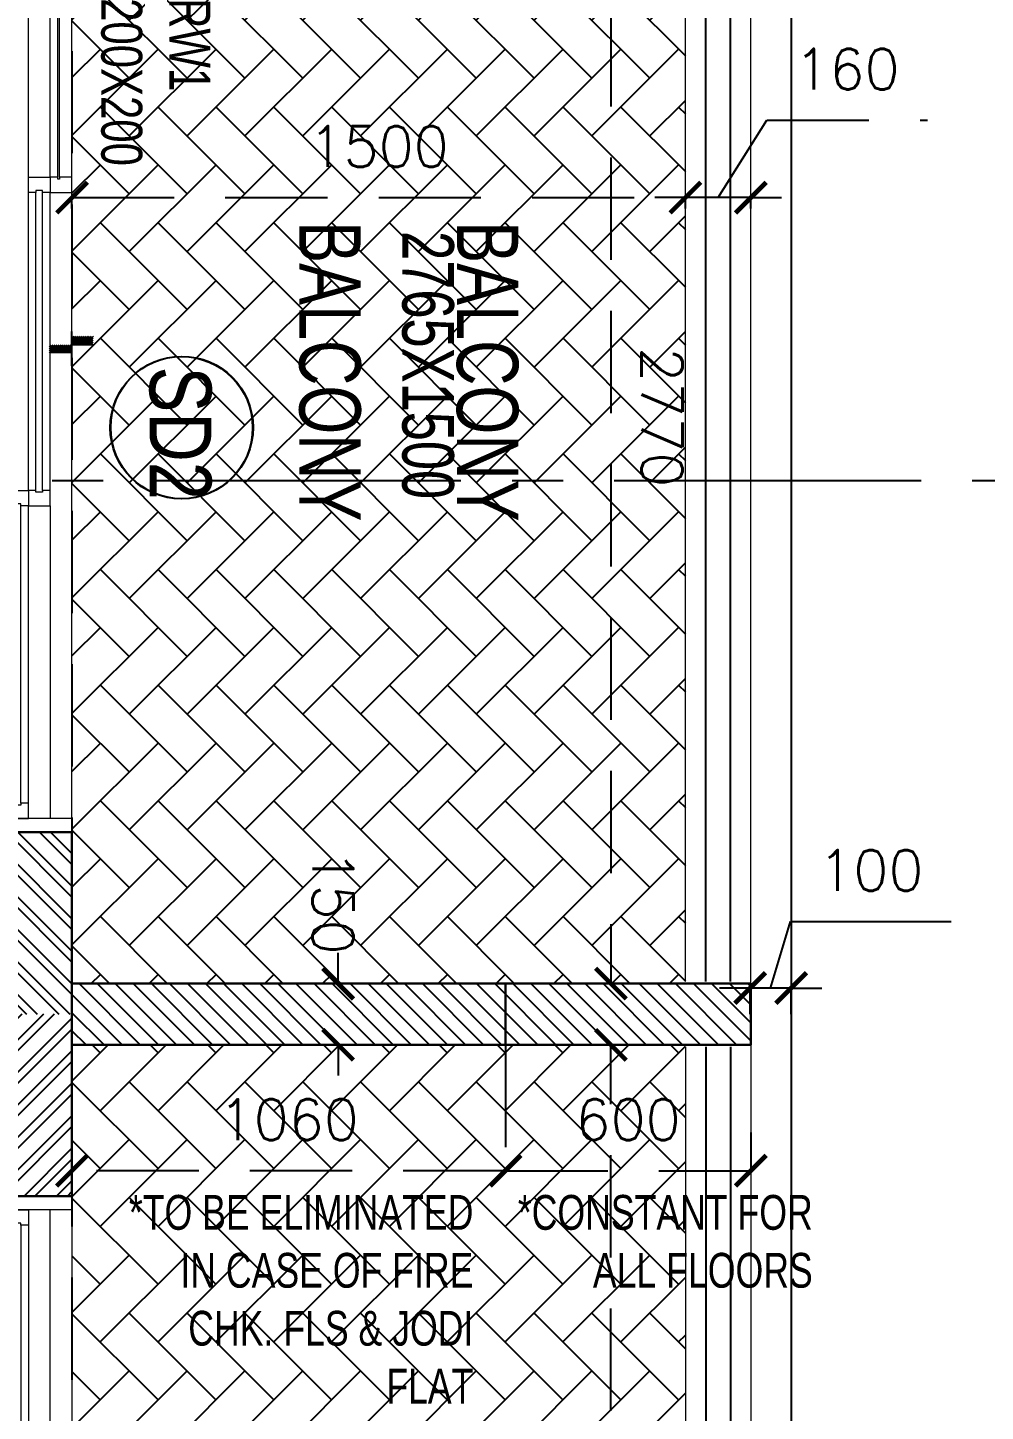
# Model space of a CAD drawing. Header units: millimetres. Extents: x -414464 to 1686, y -90036 to 108605.
# Drawn here: x -95464 to -93122, y -67016 to -63632 of the extents above; entities that cross this region are included whole.
import ezdxf
from ezdxf.enums import TextEntityAlignment as Align

# ---------------------------------------------------------------- set-up
doc = ezdxf.new("R2010")
doc.units = ezdxf.units.MM
doc.header["$LTSCALE"] = 1000
doc.header["$MEASUREMENT"] = 0
for name, pattern in [('$1$AUDIT_D_120904163729-0', [0]), ('$36$HIDDEN', [0.375, 0.25, -0.125]), ('2BHK-A - BACK$1$AUDIT_D_120904163729-0', [0]), ('AUDIT_D_120904163729-0', [0]), ('T8(T9 IS SIMILAR) - DIMENSION & TEXTING$1$AUDIT_D_120904163729-0', [0]), ('T8(T9 IS SIMILAR) - DIMENSION & TEXTING$1$HIDDEN', [0.375, 0.25, -0.125]), ('T8(T9 IS SIMILAR) - TYPICAL FLOOR ELEVATION$1$AUDIT_D_120904163729-0', [0]), ('T8(T9 IS SIMILAR) - TYPICAL FLOOR ELEVATION$1$HIDDEN', [0.375, 0.25, -0.125]), ('T8(T9 IS SIMILAR)$1$$0$HIDDEN', [0.375, 0.25, -0.125]), ('T8_REFUGE COLUMNS$1$CENTER2', [1.125, 0.75, -0.125, 0.125, -0.125])]:
    doc.linetypes.add(name, pattern=pattern)
doc.layers.get('0').update_dxf_attribs({"linetype": 'AUDIT_D_120904163729-0'})
for name, color, linetype in [('$0$A-HATCH -160', 251, '$1$AUDIT_D_120904163729-0'), ('$21$A-DIMENSIONS', 2, '$36$HIDDEN'), ('2BHK-A - BACK$1$A-DECK SUNK 125', 8, 'Continuous'), ('2BHK-A - BACK$1$A-HATCH -160', 251, '2BHK-A - BACK$1$AUDIT_D_120904163729-0'), ('2BHK-A - BACK$1$a-tile drop', 3, 'Continuous'), ('2BHK-A - BACK$1$a-window-no', 125, 'Continuous'), ('2BHK-A - BACK$1$APT PLANS-typ$0$TILEDROP', 3, 'Continuous'), ('2BHK-A - BACK$1$ELE 1', 1, 'Continuous'), ('a-rcc', 3, 'Continuous'), ('T8(T9 IS SIMILAR) - DIMENSION & TEXTING$1$A-DIMENSIONS', 2, 'T8(T9 IS SIMILAR) - DIMENSION & TEXTING$1$HIDDEN'), ('T8(T9 IS SIMILAR) - DIMENSION & TEXTING$1$A-RWS NOS.', 1, 'T8(T9 IS SIMILAR) - DIMENSION & TEXTING$1$AUDIT_D_120904163729-0'), ('T8(T9 IS SIMILAR) - DIMENSION & TEXTING$1$a-window-no', 125, 'Continuous'), ('T8(T9 IS SIMILAR) - TYPICAL FLOOR ELEVATION$1$A-DIM', 1, 'T8(T9 IS SIMILAR) - TYPICAL FLOOR ELEVATION$1$AUDIT_D_120904163729-0'), ('T8(T9 IS SIMILAR) - TYPICAL FLOOR ELEVATION$1$A-WALL-FEATURES', 6, 'T8(T9 IS SIMILAR) - TYPICAL FLOOR ELEVATION$1$AUDIT_D_120904163729-0'), ('T8(T9 IS SIMILAR)$1$$6$a-beam 2', 50, 'Continuous'), ('T8(T9 IS SIMILAR)$1$S-BEAM', 20, 'T8(T9 IS SIMILAR)$1$$0$HIDDEN'), ('T8_REFUGE COLUMNS$1$A-CENTERLINE', 193, 'T8_REFUGE COLUMNS$1$CENTER2'), ('T8_TYPICAL COLUMNS$1$A-RCC COLS', 3, 'Continuous')]:
    doc.layers.add(name, color=color, linetype=linetype)
for name, color, linetype, lineweight in [('2BHK-A - BACK$1$a-Text', 4, 'Continuous', 0), ('2BHK-A - BACK$1$a-TEXT -R SIZE', 4, 'Continuous', 0), ('2BHK-A - BACK$1$A-WALL- 160', 6, 'Continuous', 30), ('2BHK-A - BACK$1$Ele', 8, 'Continuous', 15), ('2BHK-A - BACK$1$Window', 4, 'Continuous', 20), ('T8(T9 IS SIMILAR) - DIMENSION & TEXTING$1$a-Text', 4, 'Continuous', 0), ('T8(T9 IS SIMILAR) - DIMENSION & TEXTING$1$a-TEXT -R SIZE', 4, 'Continuous', 0), ('T8(T9 IS SIMILAR) - DIMENSION & TEXTING$1$R0-18-10-2014-T1-1st Podium Floor Plan$0$Text', 2, 'Continuous', 0), ('T8(T9 IS SIMILAR)$1$D&W', 8, 'Continuous', 25)]:
    doc.layers.add(name, color=color, linetype=linetype, lineweight=lineweight)
doc.styles.add('2BHK-A - BACK$1$ARIAL ARROW', font='swisscl.ttf')
doc.styles.add('2BHK-A - BACK$1$LODHA STANDERD', font='sanss___.ttf')
doc.styles.add('T8(T9 IS SIMILAR) - DIMENSION & TEXTING$1$ARIAL ARROW', font='swisscl.ttf')
doc.styles.add('T8(T9 IS SIMILAR) - DIMENSION & TEXTING$1$LODHA STANDERD', font='sanss___.ttf')
doc.styles.add('T8(T9 IS SIMILAR) - DIMENSION & TEXTING$1$Romans 1', font='romans.shx', dxfattribs={"height": 100})
doc.styles.add('T8(T9 IS SIMILAR) - TYPICAL FLOOR ELEVATION$1$Romans 1', font='romans.shx', dxfattribs={"height": 100})
doc.dimstyles.new('T8(T9 IS SIMILAR) - DIMENSION & TEXTING$1$ALPINE S', dxfattribs={"dimscale": 0, "dimtxt": 100, "dimasz": 75, "dimexe": 0, "dimexo": 0, "dimgap": 75, "dimtad": 1, "dimdec": 0, "dimzin": 0, "dimdsep": 46, "dimtxsty": 'T8(T9 IS SIMILAR) - DIMENSION & TEXTING$1$Romans 1', "dimblk": 'T8(T9 IS SIMILAR) - DIMENSION & TEXTING$1$_ArchTick', "dimcen": 0.09, "dimclrd": 256, "dimclre": 256, "dimclrt": 7, "dimadec": 0, "dimazin": 0, "dimtfac": 1, "dimtdec": 0, "dimtofl": 0, "dimtmove": 1, "dimatfit": 0, "dimldrblk": 'T8(T9 IS SIMILAR) - DIMENSION & TEXTING$1$_Open90', "dimfxl": 1, "dimtolj": 1, "dimtzin": 0, "dimarcsym": 0})
doc.dimstyles.new('T8(T9 IS SIMILAR) - TYPICAL FLOOR ELEVATION$1$ALPINE S', dxfattribs={"dimscale": 0, "dimtxt": 100, "dimasz": 75, "dimexe": 0, "dimexo": 0, "dimgap": 75, "dimtad": 1, "dimdec": 0, "dimzin": 0, "dimdsep": 46, "dimtxsty": 'T8(T9 IS SIMILAR) - TYPICAL FLOOR ELEVATION$1$Romans 1', "dimblk": 'T8(T9 IS SIMILAR) - TYPICAL FLOOR ELEVATION$1$_ArchTick', "dimcen": 0.09, "dimclrd": 256, "dimclre": 256, "dimclrt": 7, "dimadec": 0, "dimazin": 0, "dimtfac": 1, "dimtdec": 0, "dimtofl": 0, "dimtmove": 1, "dimatfit": 0, "dimldrblk": 'T8(T9 IS SIMILAR) - TYPICAL FLOOR ELEVATION$1$_Open90', "dimfxl": 1, "dimtolj": 1, "dimtzin": 0, "dimarcsym": 0})

# ---------------------------------------------------------------- blocks, each defined once
blk = doc.blocks.new('T8_REFUGE COLUMNS')
at = {"layer": 'T8_REFUGE COLUMNS$1$A-CENTERLINE'}
blk.add_line((1204967.1, -5719963), (1204967.1, -5698299.6), dxfattribs=at)
blk = doc.blocks.new('T8_TYPICAL COLUMNS')
at = {"layer": 'T8_TYPICAL COLUMNS$1$A-RCC COLS', "linetype": 'ByBlock'}
blk.add_blockref('T8_REFUGE COLUMNS', (0, 0), dxfattribs=at)
blk = doc.blocks.new('2BHK-A - BACK$1$2400')
at = {"layer": '2BHK-A - BACK$1$Window', "color": 1, "lineweight": 13}
for p, q in [((1151176.5, -5692111.9), (1148842.5, -5692111.9)), ((1149607.5, -5692111.9), (1148880, -5692111.9)), ((1149607.5, -5692165.3), (1148880, -5692165.3)), ((1150373.7, -5692165.3), (1149645, -5692165.3)), ((1150411.2, -5692165.3), (1151176.5, -5692165.3)), ((1149607.5, -5692218.6), (1148842.5, -5692218.6)), ((1150373.7, -5692218.6), (1149645, -5692218.6)), ((1151139, -5692218.6), (1150411.2, -5692218.6)), ((1150373.7, -5692271.9), (1148842.5, -5692271.9)), ((1151139, -5692271.9), (1150411.2, -5692271.9))]:
    blk.add_line(p, q, dxfattribs=at)
at = {"layer": '2BHK-A - BACK$1$Window', "color": 5, "lineweight": 13}
for p, q in [((1149607.5, -5692142.2), (1148880, -5692142.2)), ((1149607.5, -5692146.7), (1148880, -5692146.7)), ((1150373.7, -5692183.8), (1149645, -5692183.8)), ((1150373.7, -5692200), (1149645, -5692200)), ((1151139, -5692237.2), (1150411.2, -5692237.2)), ((1151139, -5692253.3), (1150411.2, -5692253.3))]:
    blk.add_line(p, q, dxfattribs=at)
at = {"layer": '2BHK-A - BACK$1$Window', "color": 4, "lineweight": 13}
for points in [[(1148842.5, -5692111.9), (1148809.5, -5692111.9), (1148809.5, -5692271.9), (1148842.5, -5692271.9)], [(1148880, -5692146.7), (1148880, -5692165.3), (1148842.5, -5692165.3), (1148842.5, -5692111.9), (1148880, -5692111.9), (1148880, -5692142.2), (1148875.5, -5692142.2), (1148875.5, -5692146.7)], [(1149607.5, -5692146.7), (1149607.5, -5692165.3), (1149645, -5692165.3), (1149645, -5692111.9), (1149607.5, -5692111.9), (1149607.5, -5692142.2), (1149612, -5692142.2), (1149612, -5692146.7)], [(1151209.5, -5692111.9), (1151176.5, -5692111.9), (1151176.5, -5692271.9), (1151209.5, -5692271.9)], [(1149645, -5692200), (1149645, -5692218.6), (1149607.5, -5692218.6), (1149607.5, -5692165.3), (1149645, -5692165.3), (1149645, -5692183.8), (1149640.5, -5692183.8), (1149640.5, -5692200)], [(1150373.7, -5692200), (1150373.7, -5692218.6), (1150411.2, -5692218.6), (1150411.2, -5692165.3), (1150373.7, -5692165.3), (1150373.7, -5692183.8), (1150378.2, -5692183.8), (1150378.2, -5692200)], [(1150411.2, -5692253.3), (1150411.2, -5692271.9), (1150373.7, -5692271.9), (1150373.7, -5692218.6), (1150411.2, -5692218.6), (1150411.2, -5692237.2), (1150406.7, -5692237.2), (1150406.7, -5692253.3)], [(1151139, -5692253.3), (1151139, -5692271.9), (1151176.5, -5692271.9), (1151176.5, -5692218.6), (1151139, -5692218.6), (1151139, -5692237.2), (1151143.5, -5692237.2), (1151143.5, -5692253.3)]]:
    blk.add_lwpolyline(points, close=True, dxfattribs=at)
blk = doc.blocks.new('2BHK-A - BACK$1$WINDOW TAG')
at = {"layer": '2BHK-A - BACK$1$a-window-no'}
blk.add_circle((0, 0), 174.1, dxfattribs=at)
at = {"layer": '2BHK-A - BACK$1$a-window-no', "style": '2BHK-A - BACK$1$LODHA STANDERD'}
blk.add_attdef('WINDOW', text='', height=150, dxfattribs=at).set_placement((11.3, 2.8), align=Align.MIDDLE_CENTER)
blk = doc.blocks.new('2BHK-A - BACK$1$TILE DROP -x')
at = {"layer": '2BHK-A - BACK$1$APT PLANS-typ$0$TILEDROP'}
h = blk.add_hatch(dxfattribs=at)
h.set_pattern_fill('ACET-2D-ANSI31', color=8, scale=27, angle=90, style=0)
h.set_pattern_definition([(135, (583590.9237, -2384968.1492), (-2.3864853865, -2.3864853865), [])])
h.paths.add_polyline_path([(-58303, -19205.9), (-58303, -19151.2), (-58284.2, -19151.2), (-58284.2, -19205.9)])
edge = h.paths.add_edge_path()
edge.add_line((-58303, -19258.5), (-58323.9, -19258.5))
edge.add_line((-58303, -19205.9), (-58303, -19258.5))
edge.add_line((-58323.7, -19205.9), (-58303, -19205.9))
edge.add_line((-58323.7, -19258.5), (-58323.7, -19205.9))
at = {"layer": '2BHK-A - BACK$1$APT PLANS-typ$0$TILEDROP', "color": 1}
blk.add_line((-58252, -19205.9), (-58336, -19205.9), dxfattribs=at)
at = {"layer": '2BHK-A - BACK$1$APT PLANS-typ$0$TILEDROP', "color": 20, "const_width": 3}
for points in [[(-58284.2, -19205.9), (-58284.2, -19151.2)], [(-58303, -19258.5), (-58303, -19205.9)], [(-58303, -19205.9), (-58284.2, -19205.9)]]:
    blk.add_lwpolyline(points, dxfattribs=at)
blk = doc.blocks.new('2BHK-A - BACK')
at = {"layer": '2BHK-A - BACK$1$A-DECK SUNK 125'}
h = blk.add_hatch(dxfattribs=at)
h.set_pattern_fill('AR-HBONE', color=256, scale=25)
h.set_pattern_definition([(45, (54492.58, 14880.85), (1e-14, 141.4213562), [300, -100]), (135, (54563.29, 14951.56), (1e-14, 141.4213562), [300, -100])])
h.paths.add_polyline_path([(1206197.1, -5702164.3), (1206197.1, -5700664.3), (1203427.1, -5700664.3), (1203427.1, -5702164.3)])
at = {"layer": '2BHK-A - BACK$1$A-HATCH -160', "linetype": 'ByBlock'}
h = blk.add_hatch(dxfattribs=at)
h.set_pattern_fill('ANSI32', color=256, scale=150)
h.paths.add_polyline_path([(1205827.1, -5702324.3), (1206272.1, -5702324.3), (1206272.1, -5702164.3), (1205827.1, -5702164.3)])
h.paths.add_polyline_path([(1202792.1, -5702324.3), (1202792.1, -5702164.3), (1203427.1, -5702164.3), (1203427.1, -5702324.3)])
at = {"layer": '2BHK-A - BACK$1$A-WALL- 160', "linetype": 'ByBlock'}
for p, q in [((1206347.1, -5701104.3), (1206197.1, -5701104.3)), ((1205827.1, -5702164.3), (1206272.1, -5702164.3)), ((1205827.1, -5702164.3), (1205827.1, -5702324.3))]:
    blk.add_line(p, q, dxfattribs=at)
blk.add_lwpolyline([(1206197.1, -5702164.3), (1206197.1, -5700504.3), (1206347.1, -5700504.3), (1206347.1, -5702164.3)], dxfattribs=at)
at = {"layer": '2BHK-A - BACK$1$Ele'}
for p, q in [((1206197.1, -5700504.3), (1203267.1, -5700504.3)), ((1206192.1, -5700664.3), (1203427.1, -5700664.3))]:
    blk.add_line(p, q, dxfattribs=at)
at = {"layer": '2BHK-A - BACK$1$ELE 1'}
for p, q in [((1206192.1, -5700554.3), (1203317.1, -5700554.3)), ((1206192.1, -5700614.3), (1203377.1, -5700614.3))]:
    blk.add_line(p, q, dxfattribs=at)
at = {"layer": '2BHK-A - BACK$1$a-tile drop', "extrusion": (0, 0, -1), "zscale": -1, "rotation": 180}
blk.add_blockref('2BHK-A - BACK$1$TILE DROP -x', (-1262938.9, -5721370.8), dxfattribs=at)
at = {"layer": '2BHK-A - BACK$1$A-WALL- 160', "linetype": 'ByBlock'}
blk.add_blockref('2BHK-A - BACK$1$2400', (54617.6, -10052.4), dxfattribs=at)
at = {"layer": '2BHK-A - BACK$1$a-window-no'}
ref = blk.add_blockref('2BHK-A - BACK$1$WINDOW TAG', (1204837.6, -5701895.5), dxfattribs=dict(at, rotation=180))
ref.add_attrib('WINDOW', 'SD2', dxfattribs={"height": 150, "style": '2BHK-A - BACK$1$LODHA STANDERD', "width": 0.8}).set_placement((1204851.3, -5701898.3), align=Align.MIDDLE_CENTER)
at = {"layer": '2BHK-A - BACK$1$a-Text', "style": '2BHK-A - BACK$1$ARIAL ARROW'}
blk.add_text('BALCONY', height=150, dxfattribs=at).set_placement((1204332.7, -5701608.3))
at = {"layer": '2BHK-A - BACK$1$a-TEXT -R SIZE', "color": 2, "style": '2BHK-A - BACK$1$ARIAL ARROW'}
blk.add_text('2765X1500', height=125, dxfattribs=at).set_placement((1204357, -5701355.4))
blk = doc.blocks.new('T8(T9 IS SIMILAR) - TYPICAL FLOOR ELEVATION$1$_ArchTick')
at = {"color": 0, "linetype": 'ByBlock', "const_width": 0.15}
blk.add_lwpolyline([(-0.5, -0.5), (0.5, 0.5)], dxfattribs=at)
blk = doc.blocks.new('*D4531')
at = {"layer": 'T8(T9 IS SIMILAR) - TYPICAL FLOOR ELEVATION$1$A-DIM', "lineweight": -2, "transparency": 16777216}
for p, q in [((1206045.9, -5700407), (1206045.9, -5700014.1)), ((1206208.4, -5700405.8), (1206208.4, -5700330.8)), ((1206208.4, -5700455.8), (1206045.9, -5700407)), ((1206208.4, -5700405.8), (1206208.4, -5700505.8)), ((1206208.4, -5700505.8), (1206208.4, -5700580.8))]:
    blk.add_line(p, q, dxfattribs=at)
at = {"layer": 'T8(T9 IS SIMILAR) - TYPICAL FLOOR ELEVATION$1$A-DIM', "linetype": 'T8(T9 IS SIMILAR) - TYPICAL FLOOR ELEVATION$1$HIDDEN', "lineweight": -2, "transparency": 16777216}
for p, q in [((1206272.3, -5700405.8), (1206208.4, -5700405.8)), ((1206272.3, -5700505.8), (1206208.4, -5700505.8))]:
    blk.add_line(p, q, dxfattribs=at)
at = {"layer": 'T8(T9 IS SIMILAR) - TYPICAL FLOOR ELEVATION$1$A-DIM', "linetype": 'ByBlock', "lineweight": -2, "transparency": 16777216, "xscale": 75, "yscale": 75, "zscale": 75}
for p, rotation in [((1206208.4, -5700405.8), 270), ((1206208.4, -5700505.8), 90)]:
    blk.add_blockref('T8(T9 IS SIMILAR) - TYPICAL FLOOR ELEVATION$1$_ArchTick', p, dxfattribs=dict(at, rotation=rotation))
at = {"layer": 'T8(T9 IS SIMILAR) - TYPICAL FLOOR ELEVATION$1$A-DIM', "color": 7, "linetype": 'ByBlock', "transparency": 16777216, "insert": (1205920.9, -5700210.6), "char_height": 100, "attachment_point": 5, "rotation": 90, "style": 'T8(T9 IS SIMILAR) - TYPICAL FLOOR ELEVATION$1$Romans 1'}
blk.add_mtext('\\A1;100', dxfattribs=at)
blk = doc.blocks.new('T8(T9 IS SIMILAR) - TYPICAL FLOOR ELEVATION$1$_Open90')
at = {"color": 0, "linetype": 'ByBlock', "lineweight": -2}
for p, q in [((-0.5, 0.5), (0, 0)), ((0, 0), (-1, 0)), ((0, 0), (-0.5, -0.5))]:
    blk.add_line(p, q, dxfattribs=at)
blk = doc.blocks.new('T8(T9 IS SIMILAR) - DIMENSION & TEXTING$1$WINDOW TAG')
at = {"layer": 'T8(T9 IS SIMILAR) - DIMENSION & TEXTING$1$a-window-no'}
blk.add_circle((0, 0), 174.1, dxfattribs=at)
at = {"layer": 'T8(T9 IS SIMILAR) - DIMENSION & TEXTING$1$a-window-no', "style": 'T8(T9 IS SIMILAR) - DIMENSION & TEXTING$1$LODHA STANDERD'}
blk.add_attdef('WINDOW', text='', height=150, dxfattribs=at).set_placement((11.3, 2.8), align=Align.MIDDLE_CENTER)
blk = doc.blocks.new('T8(T9 IS SIMILAR) - DIMENSION & TEXTING$1$_ArchTick')
at = {"color": 0, "linetype": 'ByBlock', "const_width": 0.15}
blk.add_lwpolyline([(-0.5, -0.5), (0.5, 0.5)], dxfattribs=at)
blk = doc.blocks.new('*D1576')
at = {"layer": 'T8(T9 IS SIMILAR) - DIMENSION & TEXTING$1$A-DIMENSIONS', "linetype": 'T8(T9 IS SIMILAR) - DIMENSION & TEXTING$1$HIDDEN', "lineweight": -2, "transparency": 16777216}
for p, q in [((1203427.3, -5700900.8), (1203427.3, -5700846.5)), ((1206197.3, -5700900.8), (1206197.3, -5700846.5))]:
    blk.add_line(p, q, dxfattribs=at)
at = {"layer": 'T8(T9 IS SIMILAR) - DIMENSION & TEXTING$1$A-DIMENSIONS', "lineweight": -2, "transparency": 16777216}
blk.add_line((1203427.3, -5700846.5), (1206197.3, -5700846.5), dxfattribs=at)
at = {"layer": 'T8(T9 IS SIMILAR) - DIMENSION & TEXTING$1$A-DIMENSIONS', "linetype": 'ByBlock', "lineweight": -2, "transparency": 16777216, "xscale": 75, "yscale": 75, "zscale": 75, "rotation": 180}
blk.add_blockref('T8(T9 IS SIMILAR) - DIMENSION & TEXTING$1$_ArchTick', (1203427.3, -5700846.5), dxfattribs=at)
at = {"layer": 'T8(T9 IS SIMILAR) - DIMENSION & TEXTING$1$A-DIMENSIONS', "linetype": 'ByBlock', "lineweight": -2, "transparency": 16777216, "xscale": 75, "yscale": 75, "zscale": 75}
blk.add_blockref('T8(T9 IS SIMILAR) - DIMENSION & TEXTING$1$_ArchTick', (1206197.3, -5700846.5), dxfattribs=at)
at = {"layer": 'T8(T9 IS SIMILAR) - DIMENSION & TEXTING$1$A-DIMENSIONS', "color": 7, "linetype": 'ByBlock', "transparency": 16777216, "insert": (1204812.3, -5700721.5), "char_height": 100, "attachment_point": 5, "style": 'T8(T9 IS SIMILAR) - DIMENSION & TEXTING$1$Romans 1'}
blk.add_mtext('\\A1;2770', dxfattribs=at)
blk = doc.blocks.new('T8(T9 IS SIMILAR) - DIMENSION & TEXTING$1$_Open90')
at = {"color": 0, "linetype": 'ByBlock', "lineweight": -2}
for p, q in [((-0.5, 0.5), (0, 0)), ((0, 0), (-1, 0)), ((0, 0), (-0.5, -0.5))]:
    blk.add_line(p, q, dxfattribs=at)
blk = doc.blocks.new('*D1577')
at = {"layer": 'T8(T9 IS SIMILAR) - DIMENSION & TEXTING$1$A-DIMENSIONS', "linetype": 'T8(T9 IS SIMILAR) - DIMENSION & TEXTING$1$HIDDEN', "lineweight": -2, "transparency": 16777216}
for p, q in [((1204301.7, -5700664.3), (1204275.2, -5700664.3)), ((1204301.7, -5702164.3), (1204275.2, -5702164.3))]:
    blk.add_line(p, q, dxfattribs=at)
at = {"layer": 'T8(T9 IS SIMILAR) - DIMENSION & TEXTING$1$A-DIMENSIONS', "lineweight": -2, "transparency": 16777216}
blk.add_line((1204275.2, -5702164.3), (1204275.2, -5700664.3), dxfattribs=at)
at = {"layer": 'T8(T9 IS SIMILAR) - DIMENSION & TEXTING$1$A-DIMENSIONS', "linetype": 'ByBlock', "lineweight": -2, "transparency": 16777216, "xscale": 75, "yscale": 75, "zscale": 75}
for p, rotation in [((1204275.2, -5700664.3), 90), ((1204275.2, -5702164.3), 270)]:
    blk.add_blockref('T8(T9 IS SIMILAR) - DIMENSION & TEXTING$1$_ArchTick', p, dxfattribs=dict(at, rotation=rotation))
at = {"layer": 'T8(T9 IS SIMILAR) - DIMENSION & TEXTING$1$A-DIMENSIONS', "color": 7, "linetype": 'ByBlock', "transparency": 16777216, "insert": (1204150.2, -5701414.3), "char_height": 100, "attachment_point": 5, "rotation": 90, "style": 'T8(T9 IS SIMILAR) - DIMENSION & TEXTING$1$Romans 1'}
blk.add_mtext('\\A1;1500', dxfattribs=at)
blk = doc.blocks.new('*D1493')
at = {"layer": 'T8(T9 IS SIMILAR) - DIMENSION & TEXTING$1$A-DIMENSIONS', "linetype": 'T8(T9 IS SIMILAR) - DIMENSION & TEXTING$1$HIDDEN', "lineweight": -2, "transparency": 16777216}
for p, q in [((1206347.3, -5700900.8), (1206347.3, -5700846.5)), ((1209117.3, -5700900.8), (1209117.3, -5700846.5))]:
    blk.add_line(p, q, dxfattribs=at)
at = {"layer": 'T8(T9 IS SIMILAR) - DIMENSION & TEXTING$1$A-DIMENSIONS', "lineweight": -2, "transparency": 16777216}
blk.add_line((1209117.3, -5700846.5), (1206347.3, -5700846.5), dxfattribs=at)
at = {"layer": 'T8(T9 IS SIMILAR) - DIMENSION & TEXTING$1$A-DIMENSIONS', "linetype": 'ByBlock', "lineweight": -2, "transparency": 16777216, "xscale": 75, "yscale": 75, "zscale": 75, "rotation": 180}
blk.add_blockref('T8(T9 IS SIMILAR) - DIMENSION & TEXTING$1$_ArchTick', (1206347.3, -5700846.5), dxfattribs=at)
at = {"layer": 'T8(T9 IS SIMILAR) - DIMENSION & TEXTING$1$A-DIMENSIONS', "linetype": 'ByBlock', "lineweight": -2, "transparency": 16777216, "xscale": 75, "yscale": 75, "zscale": 75}
blk.add_blockref('T8(T9 IS SIMILAR) - DIMENSION & TEXTING$1$_ArchTick', (1209117.3, -5700846.5), dxfattribs=at)
at = {"layer": 'T8(T9 IS SIMILAR) - DIMENSION & TEXTING$1$A-DIMENSIONS', "color": 7, "linetype": 'ByBlock', "transparency": 16777216, "insert": (1207732.3, -5700721.5), "char_height": 100, "attachment_point": 5, "style": 'T8(T9 IS SIMILAR) - DIMENSION & TEXTING$1$Romans 1'}
blk.add_mtext('\\A1;2770', dxfattribs=at)
blk = doc.blocks.new('*D1271')
at = {"layer": 'T8(T9 IS SIMILAR) - DIMENSION & TEXTING$1$A-DIMENSIONS', "lineweight": -2, "transparency": 16777216}
for p, q in [((1204086, -5700465.3), (1204086, -5700072.5)), ((1204275.2, -5700504.1), (1204275.2, -5700429.1)), ((1204275.2, -5700584.2), (1204086, -5700465.3)), ((1204275.2, -5700504.1), (1204275.2, -5700664.3)), ((1204275.2, -5700664.3), (1204275.2, -5700739.3))]:
    blk.add_line(p, q, dxfattribs=at)
at = {"layer": 'T8(T9 IS SIMILAR) - DIMENSION & TEXTING$1$A-DIMENSIONS', "linetype": 'T8(T9 IS SIMILAR) - DIMENSION & TEXTING$1$HIDDEN', "lineweight": -2, "transparency": 16777216}
for p, q in [((1204301.7, -5700504.1), (1204275.2, -5700504.1)), ((1204301.7, -5700664.3), (1204275.2, -5700664.3))]:
    blk.add_line(p, q, dxfattribs=at)
at = {"layer": 'T8(T9 IS SIMILAR) - DIMENSION & TEXTING$1$A-DIMENSIONS', "linetype": 'ByBlock', "lineweight": -2, "transparency": 16777216, "xscale": 75, "yscale": 75, "zscale": 75}
for p, rotation in [((1204275.2, -5700504.1), 270), ((1204275.2, -5700664.3), 90)]:
    blk.add_blockref('T8(T9 IS SIMILAR) - DIMENSION & TEXTING$1$_ArchTick', p, dxfattribs=dict(at, rotation=rotation))
at = {"layer": 'T8(T9 IS SIMILAR) - DIMENSION & TEXTING$1$A-DIMENSIONS', "color": 7, "linetype": 'ByBlock', "transparency": 16777216, "insert": (1203961, -5700268.9), "char_height": 100, "attachment_point": 5, "rotation": 90, "style": 'T8(T9 IS SIMILAR) - DIMENSION & TEXTING$1$Romans 1'}
blk.add_mtext('\\A1;160', dxfattribs=at)
blk = doc.blocks.new('*D1242')
at = {"layer": 'T8(T9 IS SIMILAR) - DIMENSION & TEXTING$1$A-DIMENSIONS', "linetype": 'T8(T9 IS SIMILAR) - DIMENSION & TEXTING$1$HIDDEN', "lineweight": -2, "transparency": 16777216}
for p, q in [((1206561.5, -5700504.3), (1206655.3, -5700504.3)), ((1206347.5, -5701104.3), (1206655.3, -5701104.3))]:
    blk.add_line(p, q, dxfattribs=at)
at = {"layer": 'T8(T9 IS SIMILAR) - DIMENSION & TEXTING$1$A-DIMENSIONS', "lineweight": -2, "transparency": 16777216}
blk.add_line((1206655.3, -5701104.3), (1206655.3, -5700504.3), dxfattribs=at)
at = {"layer": 'T8(T9 IS SIMILAR) - DIMENSION & TEXTING$1$A-DIMENSIONS', "linetype": 'ByBlock', "lineweight": -2, "transparency": 16777216, "xscale": 75, "yscale": 75, "zscale": 75}
for p, rotation in [((1206655.3, -5700504.3), 90), ((1206655.3, -5701104.3), 270)]:
    blk.add_blockref('T8(T9 IS SIMILAR) - DIMENSION & TEXTING$1$_ArchTick', p, dxfattribs=dict(at, rotation=rotation))
at = {"layer": 'T8(T9 IS SIMILAR) - DIMENSION & TEXTING$1$A-DIMENSIONS', "color": 7, "linetype": 'ByBlock', "transparency": 16777216, "insert": (1206530.3, -5700804.3), "char_height": 100, "attachment_point": 5, "rotation": 90, "style": 'T8(T9 IS SIMILAR) - DIMENSION & TEXTING$1$Romans 1'}
blk.add_mtext('\\A1;600', dxfattribs=at)
blk = doc.blocks.new('*D1243')
at = {"layer": 'T8(T9 IS SIMILAR) - DIMENSION & TEXTING$1$A-DIMENSIONS', "linetype": 'T8(T9 IS SIMILAR) - DIMENSION & TEXTING$1$HIDDEN', "lineweight": -2, "transparency": 16777216}
for p, q in [((1206347.5, -5701104.3), (1206655.3, -5701104.3)), ((1206347.1, -5702164.3), (1206655.3, -5702164.3))]:
    blk.add_line(p, q, dxfattribs=at)
at = {"layer": 'T8(T9 IS SIMILAR) - DIMENSION & TEXTING$1$A-DIMENSIONS', "lineweight": -2, "transparency": 16777216}
blk.add_line((1206655.3, -5701104.3), (1206655.3, -5702164.3), dxfattribs=at)
at = {"layer": 'T8(T9 IS SIMILAR) - DIMENSION & TEXTING$1$A-DIMENSIONS', "linetype": 'ByBlock', "lineweight": -2, "transparency": 16777216, "xscale": 75, "yscale": 75, "zscale": 75}
for p, rotation in [((1206655.3, -5701104.3), 90), ((1206655.3, -5702164.3), 270)]:
    blk.add_blockref('T8(T9 IS SIMILAR) - DIMENSION & TEXTING$1$_ArchTick', p, dxfattribs=dict(at, rotation=rotation))
at = {"layer": 'T8(T9 IS SIMILAR) - DIMENSION & TEXTING$1$A-DIMENSIONS', "color": 7, "linetype": 'ByBlock', "transparency": 16777216, "insert": (1206530.3, -5701634.3), "char_height": 100, "attachment_point": 5, "rotation": 90, "style": 'T8(T9 IS SIMILAR) - DIMENSION & TEXTING$1$Romans 1'}
blk.add_mtext('\\A1;1060', dxfattribs=at)
blk = doc.blocks.new('*D1244')
at = {"layer": 'T8(T9 IS SIMILAR) - DIMENSION & TEXTING$1$A-DIMENSIONS', "linetype": 'T8(T9 IS SIMILAR) - DIMENSION & TEXTING$1$HIDDEN', "lineweight": -2, "transparency": 16777216}
for p, q in [((1206197.5, -5701334.3), (1206197.5, -5701513.5)), ((1206347.1, -5701334.3), (1206347.1, -5701513.5))]:
    blk.add_line(p, q, dxfattribs=at)
at = {"layer": 'T8(T9 IS SIMILAR) - DIMENSION & TEXTING$1$A-DIMENSIONS', "lineweight": -2, "transparency": 16777216}
for p, q in [((1206197.5, -5701513.5), (1206122.5, -5701513.5)), ((1206347.1, -5701513.5), (1206422.1, -5701513.5))]:
    blk.add_line(p, q, dxfattribs=at)
at = {"layer": 'T8(T9 IS SIMILAR) - DIMENSION & TEXTING$1$A-DIMENSIONS', "linetype": 'ByBlock', "lineweight": -2, "transparency": 16777216, "xscale": 75, "yscale": 75, "zscale": 75}
blk.add_blockref('T8(T9 IS SIMILAR) - DIMENSION & TEXTING$1$_ArchTick', (1206197.5, -5701513.5), dxfattribs=at)
at = {"layer": 'T8(T9 IS SIMILAR) - DIMENSION & TEXTING$1$A-DIMENSIONS', "linetype": 'ByBlock', "lineweight": -2, "transparency": 16777216, "xscale": 75, "yscale": 75, "zscale": 75, "rotation": 180}
blk.add_blockref('T8(T9 IS SIMILAR) - DIMENSION & TEXTING$1$_ArchTick', (1206347.1, -5701513.5), dxfattribs=at)
at = {"layer": 'T8(T9 IS SIMILAR) - DIMENSION & TEXTING$1$A-DIMENSIONS', "color": 7, "linetype": 'ByBlock', "transparency": 16777216, "insert": (1205998.3, -5701526), "char_height": 100, "attachment_point": 5, "style": 'T8(T9 IS SIMILAR) - DIMENSION & TEXTING$1$Romans 1'}
blk.add_mtext('\\A1;150', dxfattribs=at)
blk = doc.blocks.new('T8(T9 IS SIMILAR) - TYPICAL FLOOR ELEVATION')
at = {"layer": 'T8(T9 IS SIMILAR) - TYPICAL FLOOR ELEVATION$1$A-WALL-FEATURES', "linetype": 'ByBlock'}
blk.add_lwpolyline([(1203167.3, -5701090.3), (1203167.3, -5700405.8), (1209377.3, -5700405.8), (1209377.3, -5701090.3)], dxfattribs=at)
at = {"layer": 'T8(T9 IS SIMILAR) - TYPICAL FLOOR ELEVATION$1$A-DIM', "linetype": 'ByBlock'}
dim = blk.add_linear_dim(base=(1206208.4, -5700505.8), p1=(1206272.3, -5700405.8), p2=(1206272.3, -5700505.8), angle=90, dimstyle='T8(T9 IS SIMILAR) - TYPICAL FLOOR ELEVATION$1$ALPINE S', override={"dimscale": 1, "dimfxl": 5, "dimarcsym": 1}, dxfattribs=at)
dim.commit()
dim.dimension.update_dxf_attribs({"geometry": '*D4531', "text_midpoint": (1205920.9, -5700332)})
blk = doc.blocks.new('T8(T9 IS SIMILAR) - DIMENSION & TEXTING')
at = {"linetype": 'ByBlock'}
h = blk.add_hatch(dxfattribs=at)
h.set_pattern_fill('ANSI31', color=8, scale=250)
h.paths.add_polyline_path([(1206197.7, -5702164.3), (1206347.3, -5702164.3), (1206347.1, -5700504.3), (1206197.5, -5700504.3)])
at = {"layer": 'T8(T9 IS SIMILAR) - DIMENSION & TEXTING$1$a-window-no'}
ref = blk.add_blockref('T8(T9 IS SIMILAR) - DIMENSION & TEXTING$1$WINDOW TAG', (1204837.8, -5701896.6), dxfattribs=dict(at, rotation=180))
ref.add_attrib('WINDOW', 'SD2', dxfattribs={"height": 150, "style": 'T8(T9 IS SIMILAR) - DIMENSION & TEXTING$1$LODHA STANDERD', "width": 0.8}).set_placement((1204851.5, -5701899.4), align=Align.MIDDLE_CENTER)
at = {"layer": 'T8(T9 IS SIMILAR) - DIMENSION & TEXTING$1$A-RWS NOS.', "linetype": 'ByBlock', "insert": (1203787.2, -5701825.9), "char_height": 100, "width": 435.517, "attachment_point": 1, "style": 'T8(T9 IS SIMILAR) - DIMENSION & TEXTING$1$ARIAL ARROW'}
blk.add_mtext('RW1\\P200X200', dxfattribs=at)
at = {"layer": 'T8(T9 IS SIMILAR) - DIMENSION & TEXTING$1$a-Text', "style": 'T8(T9 IS SIMILAR) - DIMENSION & TEXTING$1$ARIAL ARROW'}
blk.add_text('BALCONY', height=150, dxfattribs=at).set_placement((1204332.9, -5701223))
at = {"layer": 'T8(T9 IS SIMILAR) - DIMENSION & TEXTING$1$a-TEXT -R SIZE', "color": 2, "style": 'T8(T9 IS SIMILAR) - DIMENSION & TEXTING$1$ARIAL ARROW'}
blk.add_text('2765X1500', height=125, dxfattribs=at).set_placement((1204357.2, -5701356.5))
at = {"layer": 'T8(T9 IS SIMILAR) - DIMENSION & TEXTING$1$R0-18-10-2014-T1-1st Podium Floor Plan$0$Text', "linetype": 'ByBlock', "char_height": 85, "attachment_point": 3, "rotation": 90, "style": 'T8(T9 IS SIMILAR) - DIMENSION & TEXTING$1$ARIAL ARROW'}
for s, insert, width in [('*CONSTANT FOR ALL FLOORS', (1206714.6, -5700352.8), 815.538), ('*TO BE ELIMINATED IN CASE OF FIRE CHK. FLS & JODI FLAT', (1206714.6, -5701182.7), 926.885)]:
    blk.add_mtext(s, dxfattribs=dict(at, insert=insert, width=width))
at = {"layer": 'T8(T9 IS SIMILAR) - DIMENSION & TEXTING$1$A-DIMENSIONS', "linetype": 'ByBlock'}
dim = blk.add_linear_dim(base=(1204275.2, -5700664.3, -0.6), p1=(1204301.7, -5700504.1, -1.3), p2=(1204301.7, -5700664.3, -0.6), angle=90, dimstyle='T8(T9 IS SIMILAR) - DIMENSION & TEXTING$1$ALPINE S', override={"dimscale": 1, "dimfxl": 5, "dimarcsym": 1}, dxfattribs=at)
dim.commit()
dim.dimension.update_dxf_attribs({"geometry": '*D1271', "text_midpoint": (1204086, -5700390.3, -0.6), "dimtype": 128})
for base, p1, p2, angle, picture, middle in [((1206655.3, -5700504.3), (1206347.5, -5701104.3), (1206561.5, -5700504.3), 90, '*D1242', (1206530.3, -5700804.3)), ((1204275.2, -5700664.3, -0.6), (1204301.7, -5702164.3, -0.6), (1204301.7, -5700664.3, -0.6), 270, '*D1577', (1204150.2, -5701414.3, -0.6)), ((1206347.3, -5700846.5), (1209117.3, -5700900.8), (1206347.3, -5700900.8), 180, '*D1493', (1207732.3, -5700721.5)), ((1206655.3, -5702164.3), (1206347.5, -5701104.3), (1206347.1, -5702164.3), 90, '*D1243', (1206530.3, -5701634.3))]:
    dim = blk.add_linear_dim(base=base, p1=p1, p2=p2, angle=angle, dimstyle='T8(T9 IS SIMILAR) - DIMENSION & TEXTING$1$ALPINE S', override={"dimscale": 1, "dimfxl": 5, "dimarcsym": 1}, dxfattribs=at)
    dim.commit()
    dim.dimension.update_dxf_attribs({"geometry": picture, "text_midpoint": middle})
dim = blk.add_linear_dim(base=(1206197.3, -5700846.5), p1=(1203427.3, -5700900.8), p2=(1206197.3, -5700900.8), dimstyle='T8(T9 IS SIMILAR) - DIMENSION & TEXTING$1$ALPINE S', override={"dimscale": 1, "dimfxl": 5, "dimarcsym": 1}, dxfattribs=at)
dim.commit()
dim.dimension.update_dxf_attribs({"geometry": '*D1576', "text_midpoint": (1204812.3, -5700721.5)})
dim = blk.add_linear_dim(base=(1206197.5, -5701513.5), p1=(1206347.1, -5701334.3), p2=(1206197.5, -5701334.3), dimstyle='T8(T9 IS SIMILAR) - DIMENSION & TEXTING$1$ALPINE S', override={"dimscale": 1, "dimfxl": 5, "dimarcsym": 1}, dxfattribs=at)
dim.commit()
dim.dimension.update_dxf_attribs({"geometry": '*D1244', "text_midpoint": (1205998.3, -5701651), "dimtype": 128})
blk = doc.blocks.new('T8(T9 IS SIMILAR)')
at = {"layer": 'T8(T9 IS SIMILAR)$1$D&W', "linetype": 'ByBlock'}
blk.add_blockref('2BHK-A - BACK', (0, 0), dxfattribs=at)
at = {"layer": 'T8(T9 IS SIMILAR)$1$D&W', "linetype": 'ByBlock', "xscale": -1}
blk.add_blockref('2BHK-A - BACK', (2412544.6, 0), dxfattribs=at)
at = {"layer": 'T8(T9 IS SIMILAR)$1$D&W', "linetype": 'ByBlock'}
blk.add_blockref('T8(T9 IS SIMILAR) - TYPICAL FLOOR ELEVATION', (0, 0), dxfattribs=at)
blk.add_blockref('T8_TYPICAL COLUMNS', (0, 0), dxfattribs=at)
at = {"layer": 'T8(T9 IS SIMILAR)$1$$6$a-beam 2', "linetype": 'ByBlock'}
blk.add_blockref('T8(T9 IS SIMILAR) - DIMENSION & TEXTING', (0, 0), dxfattribs=at)
at = {"layer": 'T8(T9 IS SIMILAR)$1$S-BEAM'}
blk.add_line((1202791.6, -5702164.6), (1209751.7, -5702164.5), dxfattribs=at)
blk = doc.blocks.new('A$C48506478')
at = {"layer": '$21$A-DIMENSIONS', "linetype": 'ByBlock'}
blk.add_blockref('T8(T9 IS SIMILAR)', (-1195542.6, 5727884.6), dxfattribs=at)
at = {"layer": '$0$A-HATCH -160', "linetype": 'ByBlock'}
blk.add_blockref('T8(T9 IS SIMILAR) - DIMENSION & TEXTING', (-1195542.6, 5727884.6), dxfattribs=at)

msp = doc.modelspace()

# ---------------------------------------------------------------- block references
at = {"layer": 'a-rcc', "linetype": 'ByBlock', "rotation": 270}
msp.add_blockref('A$C48506478', (-121076, -55315.3, 0), dxfattribs=at)

doc.saveas('drawing.dxf')
